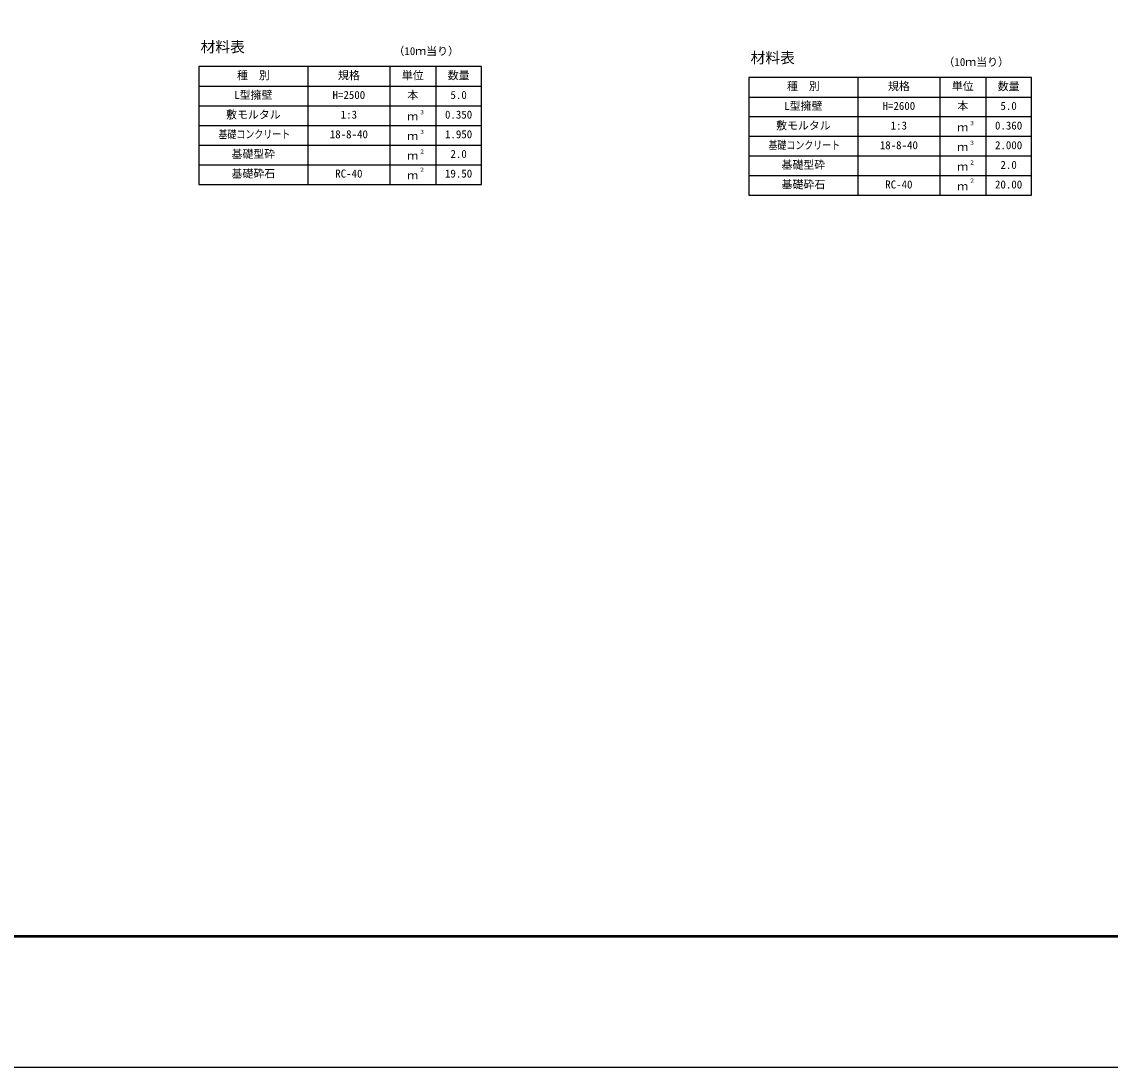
# Model space of a CAD drawing. Units: millimetres, scale not verified. Extents: x -50400 to 50400, y -17820 to 17820.
# Drawn here: x 9783 to 19753, y -17820 to -8245 of the extents above; entities that cross this region are included whole.
import ezdxf
from ezdxf.enums import TextEntityAlignment as Align

# ---------------------------------------------------------------- set-up
doc = ezdxf.new("R2010")
doc.units = ezdxf.units.MM
doc.header["$LTSCALE"] = 60
for name, color, linetype, lineweight in [('0-2_Defpoints', 5, 'Continuous', 25), ('0-4_HYO', 3, 'Continuous', 25), ('0-5_HYO2', 4, 'Continuous', 25), ('0-8_TXT', 7, 'Continuous', 25), ('0-9_WAKU', 3, 'Continuous', 25)]:
    doc.layers.add(name, color=color, linetype=linetype, lineweight=lineweight)
doc.styles.add('ＭＳ ゴシック', font='')
doc.styles.get('ＭＳ ゴシック').set_extended_font_data('MS Gothic')

msp = doc.modelspace()

# ---------------------------------------------------------------- linework, layer by layer
at = {"layer": '0-2_Defpoints'}
msp.add_lwpolyline([(0, -17820), (50400, -17820), (50400, 17820), (0, 17820)], close=True, dxfattribs=at)
at = {"layer": '0-4_HYO'}
for p, q in [((12404.5, -8653.77), (12404.5, -9733.77)), ((13154.5, -8653.77), (13154.5, -9733.77)), ((13574.5, -8653.77), (13574.5, -9733.77)), ((17442, -8753.77), (17442, -9833.77)), ((18192, -8753.77), (18192, -9833.77)), ((18612, -8753.77), (18612, -9833.77)), ((11404.5, -8833.77), (13994.5, -8833.77)), ((16442, -8933.77), (19032, -8933.77))]:
    msp.add_line(p, q, dxfattribs=at)
for points in [[(11404.5, -9733.77), (13994.5, -9733.77), (13994.5, -8653.77), (11404.5, -8653.77)], [(16442, -9833.77), (19032, -9833.77), (19032, -8753.77), (16442, -8753.77)]]:
    msp.add_lwpolyline(points, close=True, dxfattribs=at)
at = {"layer": '0-5_HYO2'}
for p, q in [((11404.5, -9013.77), (13994.5, -9013.77)), ((16442, -9113.77), (19032, -9113.77)), ((11404.5, -9193.77), (13994.5, -9193.77)), ((16442, -9293.77), (19032, -9293.77)), ((11404.5, -9373.77), (13994.5, -9373.77)), ((11404.5, -9553.77), (13994.5, -9553.77)), ((16442, -9473.77), (19032, -9473.77)), ((16442, -9653.77), (19032, -9653.77))]:
    msp.add_line(p, q, dxfattribs=at)
at = {"layer": '0-9_WAKU', "lineweight": 50}
msp.add_lwpolyline([(1200, -16620), (49200, -16620), (49200, 16620), (1200, 16620)], close=True, dxfattribs=at)

# ---------------------------------------------------------------- texts
at = {"layer": '0-8_TXT', "style": 'ＭＳ ゴシック'}
for s, height, p in [('材料表', 98.97, (11421.17, -8553.77)), ('（10ｍ当り）', 73.31, (13187.83, -8572.11)), ('材料表', 98.97, (16458.67, -8653.77)), ('（10ｍ当り）', 73.31, (18225.33, -8672.11)), ('種\u3000別', 73.31, (11754.5, -8793.77)), ('規格', 73.31, (12679.5, -8793.77)), ('単位', 73.31, (13264.5, -8793.77)), ('数量', 73.31, (13684.5, -8793.77)), ('L型擁壁', 73.31, (11729.5, -8973.77)), ('本', 73.31, (13314.5, -8973.77)), ('種\u3000別', 73.31, (16792, -8893.77)), ('規格', 73.31, (17717, -8893.77)), ('単位', 73.31, (18302, -8893.77)), ('数量', 73.31, (18722, -8893.77)), ('H=2500', 73.31, (12629.5, -8973.77)), ('5.0', 73.31, (13709.5, -8973.77)), ('L型擁壁', 73.31, (16767, -9073.77)), ('本', 73.31, (18352, -9073.77)), ('敷モルタル', 73.31, (11654.5, -9153.77)), ('1:3', 73.31, (12704.5, -9153.77)), ('３', 36.66, (13423.74, -9103.16)), ('0.350', 73.31, (13659.5, -9153.77)), ('H=2600', 73.31, (17667, -9073.77)), ('5.0', 73.31, (18747, -9073.77)), ('ｍ', 73.31, (13314.5, -9170.44)), ('敷モルタル', 73.31, (16692, -9253.77)), ('1:3', 73.31, (17742, -9253.77)), ('３', 36.66, (18461.24, -9203.16)), ('0.360', 73.31, (18697, -9253.77)), ('18-8-40', 73.31, (12604.5, -9333.77)), ('３', 36.66, (13423.74, -9283.16)), ('1.950', 73.31, (13659.5, -9333.77)), ('ｍ', 73.31, (18352, -9270.44)), ('ｍ', 73.31, (13314.5, -9350.44)), ('18-8-40', 73.31, (17642, -9433.77)), ('３', 36.66, (18461.24, -9383.16)), ('2.000', 73.31, (18697, -9433.77)), ('基礎型砕', 73.31, (11704.5, -9513.77)), ('ｍ', 73.31, (13314.5, -9530.44)), ('２', 36.66, (13423.74, -9463.16)), ('2.0', 73.31, (13709.5, -9513.77)), ('ｍ', 73.31, (18352, -9450.44)), ('基礎型砕', 73.31, (16742, -9613.77)), ('ｍ', 73.31, (18352, -9630.44)), ('２', 36.66, (18461.24, -9563.16)), ('2.0', 73.31, (18747, -9613.77)), ('基礎砕石', 73.31, (11704.5, -9693.77)), ('RC-40', 73.31, (12654.5, -9693.77)), ('ｍ', 73.31, (13314.5, -9710.44)), ('２', 36.66, (13423.74, -9629.83)), ('19.50', 73.31, (13659.5, -9693.77)), ('基礎砕石', 73.31, (16742, -9793.77)), ('RC-40', 73.31, (17692, -9793.77)), ('ｍ', 73.31, (18352, -9810.44)), ('２', 36.66, (18461.24, -9729.83)), ('20.00', 73.31, (18697, -9793.77))]:
    msp.add_text(s, height=height, dxfattribs=at).set_placement(p, align=Align.BOTTOM_LEFT)
at = {"layer": '0-8_TXT', "style": 'ＭＳ ゴシック', "width": 0.8}
for p in [(11584.5, -9333.77), (16622, -9433.77)]:
    msp.add_text('基礎コンクリート', height=73.31, dxfattribs=at).set_placement(p, align=Align.BOTTOM_LEFT)

doc.saveas('drawing.dxf')
